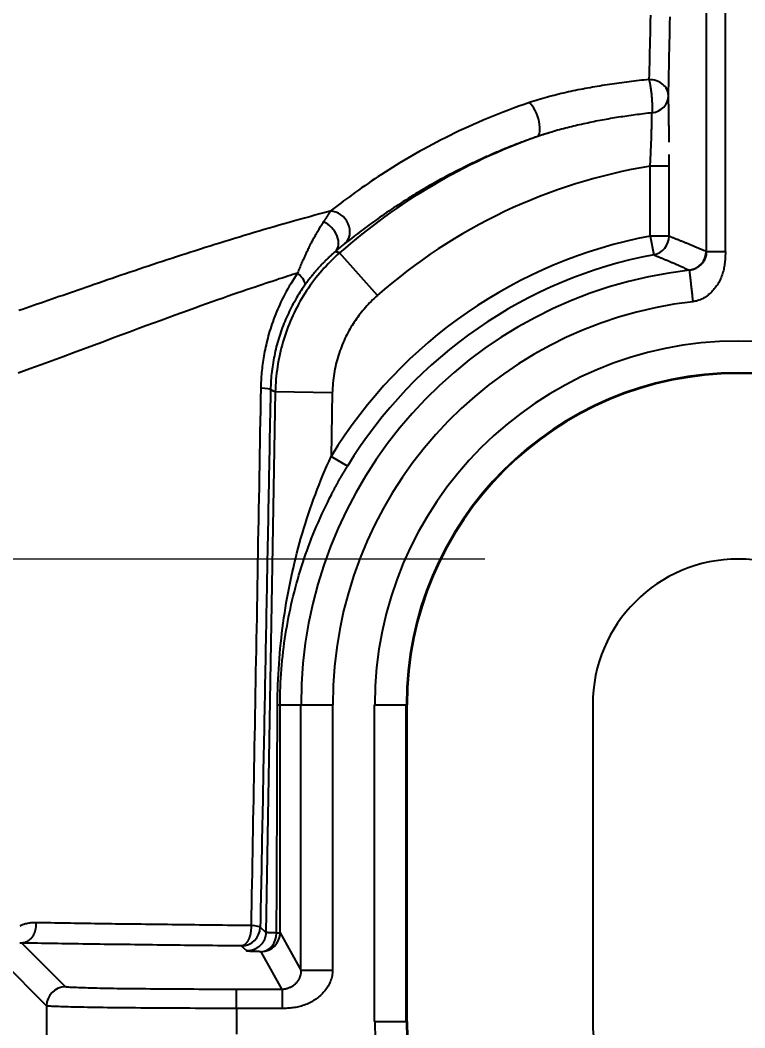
# Model space of a CAD drawing. Extents: x 0 to 395, y 0 to 289.
# Drawn here: x 103.33 to 114.77, y 222.07 to 237.98 of the extents above; entities that cross this region are included whole.
import ezdxf

# ---------------------------------------------------------------- set-up
doc = ezdxf.new("R2010")
doc.units = 0
doc.header["$LTSCALE"] = 10
doc.header["$MEASUREMENT"] = 0
doc.header["$PDMODE"] = 3
doc.header["$PDSIZE"] = -10
doc.layers.get('0').update_dxf_attribs({"linetype": 'CONTINUOUS'})
doc.layers.get('DEFPOINTS').update_dxf_attribs({"linetype": 'CONTINUOUS'})
doc.layers.add('1', color=7, linetype='CONTINUOUS')
doc.styles.add('Daelim Dimension', font='')
doc.styles.get('Daelim Dimension').set_extended_font_data('나눔고딕')
doc.dimstyles.new('DEFAULT', dxfattribs={"dimscale": 2, "dimtxt": 2, "dimasz": 2, "dimexe": 0, "dimexo": 2, "dimgap": 1, "dimtad": 1, "dimdec": 0, "dimzin": 9, "dimdsep": 46, "dimtxsty": 'Daelim Dimension', "dimcen": 0.5, "dimclrd": 5, "dimclre": 5, "dimclrt": 256, "dimadec": 1, "dimazin": 0, "dimtfac": 1, "dimtdec": 0, "dimtix": 1, "dimtmove": 0, "dimatfit": 3, "dimfxl": 1, "dimtolj": 1, "dimtzin": 1, "dimlwd": 9, "dimlwe": 9, "dimarcsym": 0})

# ---------------------------------------------------------------- blocks, each defined once
blk = doc.blocks.new('*D0')
at = {"color": 5, "linetype": 'ByBlock', "lineweight": 9, "ltscale": 0.5, "transparency": 16777216}
for p, q in [((112.37, 220.668), (112.37, 206.731)), ((116.97, 220.668), (116.97, 206.731)), ((108.37, 206.731), (104.37, 206.731)), ((112.37, 206.731), (116.97, 206.731)), ((120.97, 206.731), (152.671, 206.731))]:
    blk.add_line(p, q, dxfattribs=at)
at = {"color": 5, "ltscale": 0.5, "transparency": 16777216}
for points in [[(108.37, 207.398), (108.37, 206.064), (112.37, 206.731)], [(120.97, 207.398), (120.97, 206.064), (116.97, 206.731)]]:
    blk.add_solid(points, dxfattribs=at)
at = {"layer": 'DEFPOINTS', "color": 0, "ltscale": 0.5, "transparency": 16777216}
for p in [(112.37, 224.668), (116.97, 224.668), (116.97, 206.731)]:
    blk.add_point(p, dxfattribs=at)
at = {"color": 7, "ltscale": 0.5, "transparency": 16777216, "insert": (148.817, 211.963), "char_height": 6, "attachment_point": 5, "style": 'Daelim Dimension'}
blk.add_mtext('\\A1;5', dxfattribs=at)
blk = doc.blocks.new('*D1')
at = {"color": 5, "linetype": 'ByBlock', "lineweight": 9, "ltscale": 0.5, "transparency": 16777216}
for p, q in [((91.318, 233.468), (91.318, 237.468)), ((110.67, 229.468), (91.318, 229.468)), ((91.318, 229.468), (91.318, 219.868)), ((110.67, 219.868), (91.318, 219.868)), ((91.318, 215.868), (91.318, 211.868))]:
    blk.add_line(p, q, dxfattribs=at)
at = {"color": 5, "ltscale": 0.5, "transparency": 16777216}
for points in [[(90.651, 233.468), (91.985, 233.468), (91.318, 229.468)], [(90.651, 215.868), (91.985, 215.868), (91.318, 219.868)]]:
    blk.add_solid(points, dxfattribs=at)
at = {"layer": 'DEFPOINTS', "color": 0, "ltscale": 0.5, "transparency": 16777216}
for p in [(114.67, 229.468), (91.318, 219.868), (114.67, 219.868)]:
    blk.add_point(p, dxfattribs=at)
at = {"color": 7, "ltscale": 0.5, "transparency": 16777216, "insert": (85.897, 224.668), "char_height": 6, "attachment_point": 5, "rotation": 90, "style": 'Daelim Dimension'}
blk.add_mtext('\\A1;9.6', dxfattribs=at)
blk = doc.blocks.new('*D2')
at = {"color": 5, "linetype": 'ByBlock', "lineweight": 9, "ltscale": 0.5, "transparency": 16777216}
for p, q in [((118.67, 247.167), (149.411, 247.167)), ((149.411, 243.167), (149.411, 228.668)), ((120.97, 224.668), (149.411, 224.668))]:
    blk.add_line(p, q, dxfattribs=at)
at = {"color": 5, "ltscale": 0.5, "transparency": 16777216}
for points in [[(148.744, 243.167), (150.078, 243.167), (149.411, 247.167)], [(148.744, 228.668), (150.078, 228.668), (149.411, 224.668)]]:
    blk.add_solid(points, dxfattribs=at)
at = {"layer": 'DEFPOINTS', "color": 0, "ltscale": 0.5, "transparency": 16777216}
for p in [(114.67, 247.167), (116.97, 224.668), (149.411, 224.668)]:
    blk.add_point(p, dxfattribs=at)
at = {"color": 7, "ltscale": 0.5, "transparency": 16777216, "insert": (143.99, 235.917), "char_height": 6, "attachment_point": 5, "rotation": 90, "style": 'Daelim Dimension'}
blk.add_mtext('\\A1;22.5', dxfattribs=at)
blk = doc.blocks.new('*D7')
at = {"color": 5, "linetype": 'ByBlock', "lineweight": 9, "ltscale": 0.5, "transparency": 16777216}
for p, q in [((110.67, 270.43), (71.782, 270.43)), ((71.782, 266.43), (71.782, 213.906)), ((110.67, 209.906), (71.782, 209.906))]:
    blk.add_line(p, q, dxfattribs=at)
at = {"color": 5, "ltscale": 0.5, "transparency": 16777216}
for points in [[(71.116, 266.43), (72.449, 266.43), (71.782, 270.43)], [(71.116, 213.906), (72.449, 213.906), (71.782, 209.906)]]:
    blk.add_solid(points, dxfattribs=at)
at = {"layer": 'DEFPOINTS', "color": 0, "ltscale": 0.5, "transparency": 16777216}
for p in [(114.67, 270.43), (71.782, 209.906), (114.67, 209.906)]:
    blk.add_point(p, dxfattribs=at)
at = {"color": 7, "ltscale": 0.5, "transparency": 16777216, "insert": (66.516, 240.168), "char_height": 6, "attachment_point": 5, "rotation": 90, "style": 'Daelim Dimension'}
blk.add_mtext('\\A1;61', dxfattribs=at)

msp = doc.modelspace()

# ---------------------------------------------------------------- linework, layer by layer
at = {"layer": '1'}
for p, q in [((114.165, 234.325), (114.165, 242.861)), ((114.465, 234.325), (114.465, 242.797)), ((113.277, 234.567), (113.277, 235.67)), ((113.577, 235.67), (113.277, 235.67)), ((113.577, 234.567), (113.577, 235.67)), ((113.577, 234.567), (113.277, 234.567)), ((113.277, 234.567), (113.333, 234.272)), ((108.971, 233.629), (108.375, 234.304)), ((114.162, 234.327), (114.165, 234.325)), ((114.165, 234.325), (114.465, 234.325)), ((107.36, 232.107), (107.212, 223.573)), ((108.26, 232.091), (107.36, 232.107)), ((108.26, 232.091), (108.243, 231.089)), ((108.499, 230.933), (108.243, 231.089)), ((107.435, 227.168), (107.765, 227.168)), ((107.765, 222.975), (107.765, 227.168)), ((107.765, 227.168), (108.265, 227.168)), ((108.265, 227.168), (108.265, 222.975)), ((108.928, 227.168), (109.428, 227.168)), ((108.928, 222.168), (108.928, 227.168)), ((109.428, 227.168), (109.441, 227.168)), ((109.428, 222.168), (109.428, 227.168)), ((109.441, 222.168), (109.441, 227.168)), ((112.37, 227.168), (112.37, 222.168)), ((107.212, 223.573), (107.123, 223.654)), ((107.436, 223.568), (107.765, 222.975)), ((104.049, 222.714), (103.359, 223.404)), ((106.912, 223.279), (106.823, 223.359)), ((107.467, 222.672), (107.136, 223.268)), ((103.749, 222.414), (103.046, 223.117)), ((107.765, 222.975), (108.265, 222.975)), ((107.467, 222.672), (106.749, 222.672)), ((106.749, 222.372), (106.749, 222.672)), ((107.467, 222.672), (107.467, 222.372)), ((103.749, 222.414), (103.749, 221.921)), ((107.467, 222.372), (106.749, 222.372)), ((106.749, 222.372), (106.749, 221.963)), ((108.928, 222.168), (109.428, 222.168)), ((109.428, 222.168), (109.441, 222.168))]:
    msp.add_line(p, q, dxfattribs=at)
for points in [[(113.281, 238.056), (113.279, 237.957), (113.277, 237.86), (113.275, 237.763), (113.273, 237.668), (113.271, 237.574), (113.269, 237.482), (113.267, 237.39), (113.265, 237.3), (113.263, 237.212), (113.261, 237.125), (113.259, 237.039)], [(113.566, 236.787), (113.568, 236.875), (113.57, 236.964), (113.572, 237.054), (113.574, 237.146), (113.576, 237.239), (113.578, 237.334), (113.58, 237.429), (113.582, 237.526), (113.584, 237.625), (113.586, 237.724), (113.588, 237.825), (113.59, 237.927), (113.592, 238.031)], [(113.259, 237.039), (113.22, 237.035), (113.18, 237.031), (113.141, 237.027), (113.102, 237.022), (113.063, 237.018), (113.024, 237.013), (112.985, 237.009), (112.946, 237.004), (112.907, 236.999), (112.868, 236.994), (112.829, 236.989), (112.79, 236.984), (112.751, 236.979), (112.713, 236.973), (112.674, 236.967), (112.635, 236.962), (112.597, 236.956), (112.558, 236.95), (112.52, 236.944), (112.481, 236.937), (112.443, 236.931), (112.404, 236.924), (112.366, 236.918), (112.328, 236.911), (112.29, 236.904), (112.252, 236.897), (112.214, 236.89), (112.176, 236.882), (112.138, 236.875), (112.1, 236.867), (112.062, 236.859), (112.025, 236.851), (111.987, 236.843), (111.95, 236.834), (111.912, 236.826), (111.875, 236.817), (111.838, 236.808), (111.801, 236.799), (111.764, 236.79), (111.728, 236.781), (111.691, 236.771), (111.655, 236.761), (111.619, 236.751), (111.583, 236.741), (111.547, 236.73), (111.511, 236.72), (111.476, 236.709), (111.441, 236.698), (111.406, 236.687), (111.371, 236.675)], [(113.259, 237.039), (113.261, 237.031), (113.263, 237.024), (113.264, 237.016), (113.266, 237.007), (113.268, 236.998), (113.27, 236.989), (113.272, 236.979), (113.274, 236.969), (113.276, 236.959), (113.278, 236.948), (113.279, 236.937), (113.281, 236.926), (113.283, 236.914), (113.285, 236.902), (113.286, 236.89), (113.288, 236.878), (113.29, 236.866), (113.291, 236.853), (113.293, 236.841), (113.294, 236.828), (113.296, 236.815), (113.297, 236.802), (113.298, 236.789), (113.299, 236.776), (113.301, 236.764), (113.302, 236.751), (113.303, 236.738), (113.304, 236.725), (113.305, 236.713), (113.306, 236.7), (113.306, 236.688), (113.307, 236.676), (113.308, 236.664), (113.308, 236.653), (113.309, 236.641), (113.309, 236.63), (113.309, 236.619), (113.31, 236.609), (113.31, 236.599), (113.31, 236.589), (113.31, 236.579), (113.309, 236.57), (113.309, 236.562), (113.309, 236.553), (113.309, 236.546), (113.308, 236.538), (113.308, 236.532), (113.307, 236.525), (113.307, 236.519), (113.306, 236.514)], [(113.576, 236.052), (113.576, 236.072), (113.576, 236.092), (113.576, 236.112), (113.576, 236.132), (113.576, 236.151), (113.576, 236.171), (113.576, 236.19), (113.575, 236.209), (113.575, 236.228), (113.575, 236.247), (113.575, 236.266), (113.575, 236.284), (113.575, 236.303), (113.574, 236.321), (113.574, 236.339), (113.574, 236.357), (113.574, 236.375), (113.574, 236.392), (113.573, 236.409), (113.573, 236.426), (113.573, 236.443), (113.573, 236.46), (113.573, 236.476), (113.572, 236.492), (113.572, 236.508), (113.572, 236.523), (113.572, 236.538), (113.571, 236.553), (113.571, 236.567), (113.571, 236.581), (113.571, 236.595), (113.57, 236.609), (113.57, 236.622), (113.57, 236.634), (113.57, 236.647), (113.569, 236.658), (113.569, 236.67), (113.569, 236.681), (113.569, 236.692), (113.568, 236.702), (113.568, 236.712), (113.568, 236.722), (113.568, 236.731), (113.567, 236.74), (113.567, 236.749), (113.567, 236.757), (113.567, 236.765), (113.566, 236.773), (113.566, 236.78), (113.566, 236.787)], [(111.371, 236.675), (111.287, 236.646), (111.204, 236.617), (111.121, 236.587), (111.039, 236.556), (110.958, 236.525), (110.877, 236.493), (110.798, 236.461), (110.719, 236.429), (110.641, 236.396), (110.564, 236.363), (110.487, 236.329), (110.412, 236.295), (110.337, 236.261), (110.264, 236.227), (110.191, 236.192), (110.119, 236.157), (110.048, 236.121), (109.978, 236.086), (109.909, 236.05), (109.84, 236.014), (109.773, 235.978), (109.707, 235.942), (109.641, 235.906), (109.577, 235.869), (109.513, 235.833), (109.45, 235.796), (109.389, 235.76), (109.328, 235.723), (109.268, 235.687), (109.209, 235.65), (109.151, 235.614), (109.094, 235.578), (109.038, 235.542), (108.983, 235.506), (108.929, 235.47), (108.876, 235.434), (108.824, 235.399), (108.773, 235.363), (108.722, 235.328), (108.673, 235.293), (108.624, 235.259), (108.577, 235.224), (108.53, 235.19), (108.484, 235.156), (108.439, 235.123), (108.396, 235.09), (108.352, 235.057), (108.31, 235.025), (108.269, 234.992), (108.228, 234.961)], [(113.306, 236.514), (113.273, 236.51), (113.24, 236.506), (113.207, 236.502), (113.174, 236.498), (113.141, 236.494), (113.108, 236.49), (113.075, 236.486), (113.042, 236.482), (113.009, 236.477), (112.976, 236.473), (112.943, 236.468), (112.91, 236.463), (112.878, 236.458), (112.845, 236.453), (112.812, 236.448), (112.779, 236.443), (112.747, 236.438), (112.714, 236.433), (112.681, 236.427), (112.649, 236.422), (112.616, 236.416), (112.584, 236.41), (112.551, 236.404), (112.519, 236.398), (112.486, 236.392), (112.454, 236.386), (112.421, 236.38), (112.389, 236.373), (112.357, 236.367), (112.325, 236.36), (112.292, 236.353), (112.26, 236.347), (112.228, 236.34), (112.196, 236.332), (112.164, 236.325), (112.132, 236.318), (112.1, 236.31), (112.068, 236.303), (112.037, 236.295), (112.005, 236.287), (111.973, 236.279), (111.942, 236.271), (111.91, 236.263), (111.879, 236.255), (111.848, 236.246), (111.816, 236.238), (111.785, 236.229), (111.754, 236.22), (111.723, 236.211), (111.693, 236.202)], [(113.277, 235.67), (113.279, 235.691), (113.28, 235.713), (113.281, 235.734), (113.282, 235.755), (113.283, 235.776), (113.284, 235.798), (113.285, 235.819), (113.286, 235.84), (113.287, 235.861), (113.288, 235.882), (113.289, 235.902), (113.289, 235.923), (113.29, 235.943), (113.291, 235.964), (113.292, 235.984), (113.293, 236.004), (113.294, 236.024), (113.294, 236.043), (113.295, 236.063), (113.296, 236.082), (113.297, 236.101), (113.297, 236.12), (113.298, 236.138), (113.299, 236.157), (113.299, 236.175), (113.3, 236.193), (113.3, 236.21), (113.301, 236.227), (113.301, 236.244), (113.302, 236.261), (113.302, 236.277), (113.303, 236.293), (113.303, 236.309), (113.303, 236.324), (113.304, 236.339), (113.304, 236.353), (113.304, 236.367), (113.305, 236.381), (113.305, 236.395), (113.305, 236.408), (113.305, 236.42), (113.305, 236.432), (113.306, 236.444), (113.306, 236.455), (113.306, 236.466), (113.306, 236.477), (113.306, 236.487), (113.306, 236.496), (113.306, 236.505), (113.306, 236.514)], [(111.489, 236.136), (111.464, 236.127), (111.44, 236.119), (111.416, 236.11), (111.391, 236.101), (111.367, 236.093), (111.343, 236.084), (111.319, 236.075), (111.295, 236.066), (111.271, 236.058), (111.247, 236.049), (111.223, 236.04), (111.2, 236.031), (111.176, 236.022), (111.152, 236.012), (111.129, 236.003), (111.105, 235.994), (111.082, 235.985), (111.059, 235.976), (111.036, 235.966), (111.012, 235.957), (110.989, 235.948), (110.966, 235.938), (110.943, 235.929), (110.921, 235.919), (110.898, 235.91), (110.875, 235.9), (110.852, 235.891), (110.83, 235.881), (110.807, 235.871), (110.785, 235.861), (110.762, 235.852), (110.74, 235.842), (110.718, 235.832), (110.696, 235.822), (110.674, 235.812), (110.652, 235.803), (110.63, 235.793), (110.608, 235.783), (110.586, 235.773), (110.565, 235.763), (110.543, 235.753), (110.521, 235.742), (110.5, 235.732), (110.479, 235.722), (110.457, 235.712), (110.436, 235.702), (110.415, 235.692), (110.394, 235.681), (110.373, 235.671), (110.352, 235.661)], [(111.693, 236.202), (111.688, 236.2), (111.684, 236.199), (111.68, 236.198), (111.676, 236.197), (111.672, 236.195), (111.668, 236.194), (111.664, 236.193), (111.66, 236.192), (111.655, 236.19), (111.651, 236.189), (111.647, 236.188), (111.643, 236.186), (111.639, 236.185), (111.635, 236.184), (111.631, 236.183), (111.627, 236.181), (111.623, 236.18), (111.618, 236.179), (111.614, 236.177), (111.61, 236.176), (111.606, 236.175), (111.602, 236.174), (111.598, 236.172), (111.594, 236.171), (111.59, 236.17), (111.586, 236.168), (111.582, 236.167), (111.578, 236.166), (111.574, 236.164), (111.569, 236.163), (111.565, 236.162), (111.561, 236.16), (111.557, 236.159), (111.553, 236.158), (111.549, 236.156), (111.545, 236.155), (111.541, 236.154), (111.537, 236.152), (111.533, 236.151), (111.529, 236.149), (111.525, 236.148), (111.521, 236.147), (111.517, 236.145), (111.513, 236.144), (111.509, 236.143), (111.505, 236.141), (111.501, 236.14), (111.497, 236.138), (111.493, 236.137), (111.489, 236.136)], [(113.577, 235.67), (113.577, 235.674), (113.577, 235.678), (113.577, 235.681), (113.577, 235.685), (113.577, 235.689), (113.577, 235.693), (113.577, 235.697), (113.577, 235.7), (113.577, 235.704), (113.577, 235.708), (113.577, 235.712), (113.577, 235.716), (113.577, 235.719), (113.577, 235.723), (113.577, 235.727), (113.577, 235.731), (113.577, 235.734), (113.577, 235.738), (113.577, 235.742), (113.577, 235.746), (113.577, 235.749), (113.577, 235.753), (113.577, 235.757), (113.577, 235.761), (113.577, 235.764), (113.577, 235.768), (113.577, 235.772), (113.577, 235.775), (113.577, 235.779), (113.577, 235.783), (113.577, 235.787), (113.577, 235.79), (113.577, 235.794), (113.577, 235.798), (113.577, 235.801), (113.577, 235.805), (113.577, 235.809), (113.577, 235.812), (113.577, 235.816), (113.577, 235.82), (113.577, 235.824), (113.577, 235.827), (113.577, 235.831), (113.577, 235.835), (113.577, 235.838), (113.577, 235.842), (113.577, 235.846), (113.577, 235.849), (113.577, 235.853), (113.577, 235.857)], [(110.352, 235.661), (110.303, 235.637), (110.255, 235.612), (110.207, 235.588), (110.159, 235.563), (110.112, 235.538), (110.065, 235.514), (110.019, 235.489), (109.973, 235.464), (109.928, 235.439), (109.883, 235.414), (109.838, 235.389), (109.794, 235.364), (109.751, 235.338), (109.708, 235.313), (109.665, 235.288), (109.623, 235.263), (109.581, 235.238), (109.54, 235.213), (109.499, 235.187), (109.459, 235.162), (109.419, 235.137), (109.38, 235.112), (109.341, 235.087), (109.303, 235.062), (109.265, 235.037), (109.227, 235.012), (109.19, 234.987), (109.153, 234.963), (109.117, 234.938), (109.081, 234.914), (109.046, 234.889), (109.011, 234.865), (108.977, 234.841), (108.943, 234.816), (108.91, 234.792), (108.876, 234.768), (108.844, 234.745), (108.812, 234.721), (108.78, 234.698), (108.749, 234.674), (108.718, 234.651), (108.688, 234.628), (108.658, 234.605), (108.628, 234.582), (108.599, 234.56), (108.57, 234.537), (108.542, 234.515), (108.514, 234.493), (108.486, 234.471), (108.459, 234.449)], [(108.228, 234.961), (108.147, 234.939), (108.065, 234.918), (107.984, 234.896), (107.903, 234.874), (107.822, 234.852), (107.742, 234.829), (107.661, 234.807), (107.581, 234.784), (107.501, 234.762), (107.422, 234.739), (107.342, 234.716), (107.263, 234.693), (107.184, 234.67), (107.105, 234.647), (107.027, 234.623), (106.949, 234.6), (106.87, 234.576), (106.793, 234.553), (106.715, 234.529), (106.638, 234.505), (106.561, 234.482), (106.484, 234.458), (106.407, 234.434), (106.33, 234.41), (106.254, 234.386), (106.178, 234.362), (106.103, 234.337), (106.027, 234.313), (105.952, 234.289), (105.877, 234.265), (105.802, 234.24), (105.728, 234.216), (105.653, 234.192), (105.579, 234.167), (105.506, 234.143), (105.432, 234.118), (105.359, 234.094), (105.286, 234.069), (105.213, 234.045), (105.141, 234.021), (105.069, 233.996), (104.997, 233.972), (104.925, 233.948), (104.854, 233.923), (104.783, 233.899), (104.712, 233.875), (104.641, 233.85), (104.571, 233.826), (104.501, 233.802), (104.431, 233.778)], [(108.228, 234.961), (108.227, 234.958), (108.225, 234.956), (108.224, 234.953), (108.222, 234.95), (108.221, 234.948), (108.219, 234.945), (108.217, 234.942), (108.216, 234.939), (108.214, 234.936), (108.212, 234.934), (108.21, 234.931), (108.208, 234.928), (108.206, 234.925), (108.204, 234.922), (108.203, 234.918), (108.201, 234.915), (108.199, 234.912), (108.197, 234.909), (108.194, 234.906), (108.192, 234.902), (108.19, 234.899), (108.188, 234.896), (108.186, 234.892), (108.184, 234.889), (108.182, 234.886), (108.179, 234.882), (108.177, 234.879), (108.175, 234.875), (108.173, 234.872), (108.17, 234.868), (108.168, 234.864), (108.166, 234.861), (108.163, 234.857), (108.161, 234.853), (108.159, 234.85), (108.156, 234.846), (108.154, 234.842), (108.151, 234.838), (108.149, 234.835), (108.146, 234.831), (108.144, 234.827), (108.141, 234.823), (108.139, 234.819), (108.136, 234.815), (108.134, 234.811), (108.131, 234.807), (108.128, 234.803), (108.126, 234.799), (108.123, 234.795), (108.12, 234.791)], [(108.12, 234.791), (108.113, 234.779), (108.105, 234.767), (108.097, 234.755), (108.089, 234.742), (108.081, 234.729), (108.073, 234.717), (108.065, 234.704), (108.056, 234.69), (108.048, 234.677), (108.04, 234.663), (108.032, 234.649), (108.024, 234.635), (108.015, 234.621), (108.007, 234.607), (107.999, 234.593), (107.991, 234.578), (107.982, 234.563), (107.974, 234.548), (107.966, 234.533), (107.957, 234.517), (107.949, 234.502), (107.941, 234.486), (107.932, 234.47), (107.924, 234.454), (107.916, 234.438), (107.907, 234.422), (107.899, 234.405), (107.891, 234.389), (107.882, 234.372), (107.874, 234.355), (107.866, 234.338), (107.858, 234.321), (107.849, 234.303), (107.841, 234.285), (107.833, 234.268), (107.825, 234.25), (107.817, 234.232), (107.808, 234.213), (107.8, 234.195), (107.792, 234.176), (107.784, 234.158), (107.776, 234.139), (107.768, 234.12), (107.76, 234.101), (107.752, 234.081), (107.744, 234.062), (107.736, 234.042), (107.728, 234.023), (107.72, 234.003), (107.712, 233.983)], [(113.577, 234.567), (113.588, 234.563), (113.599, 234.559), (113.609, 234.555), (113.62, 234.551), (113.631, 234.547), (113.641, 234.543), (113.652, 234.538), (113.663, 234.534), (113.674, 234.53), (113.685, 234.526), (113.696, 234.521), (113.707, 234.517), (113.718, 234.513), (113.729, 234.509), (113.74, 234.504), (113.751, 234.5), (113.762, 234.495), (113.773, 234.491), (113.784, 234.486), (113.796, 234.482), (113.807, 234.477), (113.818, 234.473), (113.83, 234.468), (113.841, 234.463), (113.853, 234.459), (113.864, 234.454), (113.876, 234.449), (113.887, 234.444), (113.899, 234.44), (113.911, 234.435), (113.923, 234.43), (113.935, 234.425), (113.947, 234.42), (113.959, 234.415), (113.971, 234.41), (113.983, 234.404), (113.995, 234.399), (114.008, 234.394), (114.02, 234.389), (114.033, 234.383), (114.045, 234.378), (114.058, 234.372), (114.071, 234.367), (114.084, 234.361), (114.096, 234.356), (114.109, 234.35), (114.122, 234.344), (114.136, 234.338), (114.149, 234.332), (114.162, 234.327)], [(108.459, 234.449), (108.457, 234.447), (108.454, 234.445), (108.451, 234.443), (108.448, 234.44), (108.445, 234.438), (108.442, 234.435), (108.439, 234.433), (108.436, 234.431), (108.433, 234.428), (108.43, 234.426), (108.427, 234.423), (108.424, 234.421), (108.421, 234.418), (108.418, 234.416), (108.415, 234.413), (108.412, 234.411), (108.409, 234.408), (108.406, 234.406), (108.403, 234.403), (108.4, 234.401), (108.397, 234.398), (108.394, 234.396), (108.39, 234.393), (108.387, 234.39), (108.384, 234.388), (108.381, 234.385), (108.378, 234.383), (108.375, 234.38), (108.372, 234.377), (108.369, 234.375), (108.366, 234.372), (108.363, 234.37), (108.36, 234.367), (108.356, 234.364), (108.353, 234.362), (108.35, 234.359), (108.347, 234.357), (108.344, 234.354), (108.341, 234.351), (108.338, 234.349), (108.335, 234.346), (108.332, 234.344), (108.329, 234.341), (108.326, 234.338), (108.323, 234.336), (108.32, 234.333), (108.317, 234.331), (108.314, 234.328), (108.311, 234.326), (108.308, 234.323)], [(108.375, 234.304), (108.338, 234.271), (108.302, 234.237), (108.266, 234.202), (108.23, 234.167), (108.196, 234.132), (108.161, 234.095), (108.128, 234.059), (108.095, 234.021), (108.062, 233.983), (108.031, 233.945), (108, 233.906), (107.969, 233.866), (107.939, 233.826), (107.91, 233.786), (107.882, 233.745), (107.854, 233.704), (107.827, 233.662), (107.801, 233.62), (107.775, 233.577), (107.75, 233.534), (107.726, 233.49), (107.703, 233.446), (107.68, 233.402), (107.658, 233.357), (107.637, 233.312), (107.616, 233.267), (107.596, 233.221), (107.577, 233.175), (107.559, 233.129), (107.542, 233.082), (107.525, 233.035), (107.509, 232.988), (107.494, 232.94), (107.48, 232.893), (107.466, 232.845), (107.453, 232.796), (107.441, 232.748), (107.43, 232.7), (107.42, 232.651), (107.41, 232.602), (107.402, 232.553), (107.394, 232.504), (107.387, 232.454), (107.381, 232.405), (107.375, 232.355), (107.371, 232.306), (107.367, 232.256), (107.364, 232.206), (107.362, 232.157), (107.36, 232.107)], [(108.308, 234.323), (108.299, 234.315), (108.29, 234.308), (108.281, 234.3), (108.272, 234.292), (108.263, 234.284), (108.254, 234.275), (108.244, 234.267), (108.235, 234.258), (108.225, 234.25), (108.216, 234.241), (108.206, 234.232), (108.197, 234.223), (108.187, 234.214), (108.178, 234.204), (108.168, 234.195), (108.158, 234.185), (108.149, 234.176), (108.139, 234.166), (108.129, 234.156), (108.12, 234.147), (108.11, 234.137), (108.1, 234.127), (108.091, 234.117), (108.081, 234.107), (108.072, 234.097), (108.062, 234.086), (108.053, 234.076), (108.044, 234.066), (108.034, 234.055), (108.025, 234.045), (108.016, 234.034), (108.006, 234.023), (107.997, 234.013), (107.987, 234.002), (107.978, 233.99), (107.969, 233.979), (107.959, 233.968), (107.949, 233.956), (107.94, 233.944), (107.93, 233.932), (107.92, 233.919), (107.91, 233.906), (107.9, 233.893), (107.889, 233.88), (107.879, 233.866), (107.868, 233.852), (107.858, 233.837), (107.847, 233.822), (107.836, 233.807), (107.825, 233.792)], [(108.375, 234.304), (108.374, 234.304), (108.373, 234.305), (108.372, 234.305), (108.37, 234.305), (108.369, 234.306), (108.368, 234.306), (108.366, 234.306), (108.365, 234.307), (108.364, 234.307), (108.362, 234.308), (108.361, 234.308), (108.36, 234.308), (108.359, 234.309), (108.357, 234.309), (108.356, 234.309), (108.355, 234.31), (108.353, 234.31), (108.352, 234.311), (108.351, 234.311), (108.349, 234.311), (108.348, 234.312), (108.347, 234.312), (108.345, 234.312), (108.344, 234.313), (108.343, 234.313), (108.341, 234.314), (108.34, 234.314), (108.338, 234.314), (108.337, 234.315), (108.336, 234.315), (108.334, 234.315), (108.333, 234.316), (108.332, 234.316), (108.33, 234.317), (108.329, 234.317), (108.328, 234.317), (108.326, 234.318), (108.325, 234.318), (108.323, 234.319), (108.322, 234.319), (108.321, 234.319), (108.319, 234.32), (108.318, 234.32), (108.316, 234.321), (108.315, 234.321), (108.313, 234.321), (108.312, 234.322), (108.311, 234.322), (108.309, 234.323), (108.308, 234.323)], [(113.333, 234.272), (113.343, 234.268), (113.353, 234.264), (113.364, 234.26), (113.374, 234.256), (113.384, 234.252), (113.395, 234.247), (113.405, 234.243), (113.415, 234.239), (113.426, 234.235), (113.436, 234.23), (113.447, 234.226), (113.457, 234.222), (113.468, 234.217), (113.479, 234.213), (113.489, 234.208), (113.5, 234.204), (113.511, 234.199), (113.522, 234.195), (113.532, 234.19), (113.543, 234.186), (113.554, 234.181), (113.565, 234.176), (113.576, 234.172), (113.587, 234.167), (113.598, 234.162), (113.609, 234.157), (113.62, 234.153), (113.632, 234.148), (113.643, 234.143), (113.654, 234.138), (113.666, 234.133), (113.677, 234.128), (113.689, 234.123), (113.7, 234.118), (113.712, 234.112), (113.724, 234.107), (113.736, 234.102), (113.747, 234.097), (113.759, 234.091), (113.771, 234.086), (113.784, 234.08), (113.796, 234.075), (113.808, 234.069), (113.82, 234.063), (113.833, 234.058), (113.845, 234.052), (113.858, 234.046), (113.87, 234.04), (113.883, 234.034), (113.896, 234.029)], [(114.165, 234.325), (114.165, 234.315), (114.164, 234.305), (114.164, 234.295), (114.162, 234.286), (114.161, 234.276), (114.159, 234.266), (114.157, 234.257), (114.155, 234.247), (114.152, 234.238), (114.149, 234.229), (114.145, 234.22), (114.142, 234.21), (114.138, 234.201), (114.133, 234.192), (114.129, 234.184), (114.124, 234.175), (114.119, 234.166), (114.113, 234.158), (114.107, 234.15), (114.102, 234.143), (114.096, 234.135), (114.09, 234.128), (114.083, 234.122), (114.077, 234.115), (114.071, 234.109), (114.064, 234.103), (114.058, 234.098), (114.052, 234.093), (114.045, 234.088), (114.039, 234.083), (114.032, 234.078), (114.025, 234.074), (114.019, 234.07), (114.012, 234.066), (114.005, 234.062), (113.998, 234.059), (113.991, 234.055), (113.984, 234.052), (113.977, 234.049), (113.97, 234.047), (113.963, 234.044), (113.956, 234.041), (113.948, 234.039), (113.941, 234.037), (113.934, 234.035), (113.926, 234.033), (113.918, 234.032), (113.911, 234.031), (113.903, 234.029), (113.896, 234.029)], [(114.465, 234.325), (114.465, 234.302), (114.465, 234.281), (114.464, 234.26), (114.464, 234.241), (114.463, 234.222), (114.462, 234.205), (114.46, 234.185), (114.458, 234.164), (114.456, 234.143), (114.453, 234.123), (114.45, 234.103), (114.447, 234.083), (114.443, 234.062), (114.438, 234.04), (114.433, 234.018), (114.427, 233.997), (114.42, 233.976), (114.413, 233.955), (114.406, 233.934), (114.398, 233.914), (114.389, 233.894), (114.38, 233.875), (114.37, 233.855), (114.36, 233.836), (114.349, 233.818), (114.338, 233.8), (114.327, 233.782), (114.315, 233.765), (114.303, 233.749), (114.29, 233.733), (114.277, 233.717), (114.264, 233.702), (114.25, 233.688), (114.236, 233.674), (114.221, 233.661), (114.206, 233.648), (114.191, 233.635), (114.175, 233.622), (114.157, 233.61), (114.139, 233.598), (114.121, 233.588), (114.103, 233.578), (114.084, 233.569), (114.066, 233.561), (114.047, 233.554), (114.028, 233.548), (114.009, 233.542), (113.99, 233.538), (113.971, 233.534), (113.952, 233.532)], [(107.712, 233.983), (107.675, 233.971), (107.637, 233.959), (107.597, 233.946), (107.556, 233.933), (107.514, 233.919), (107.469, 233.905), (107.423, 233.89), (107.375, 233.874), (107.325, 233.858), (107.272, 233.84), (107.218, 233.822), (107.161, 233.803), (107.101, 233.783), (107.04, 233.763), (106.975, 233.741), (106.908, 233.718), (106.839, 233.694), (106.767, 233.67), (106.692, 233.644), (106.615, 233.617), (106.535, 233.589), (106.452, 233.56), (106.366, 233.529), (106.276, 233.498), (106.184, 233.465), (106.088, 233.43), (105.989, 233.395), (105.887, 233.358), (105.78, 233.319), (105.67, 233.279), (105.556, 233.237), (105.438, 233.193), (105.316, 233.148), (105.189, 233.101), (105.058, 233.052), (104.923, 233.002), (104.782, 232.949), (104.637, 232.895), (104.488, 232.839), (104.333, 232.781), (104.174, 232.722), (104.009, 232.661), (103.84, 232.598), (103.665, 232.534), (103.485, 232.469), (103.299, 232.403)], [(107.712, 233.983), (107.683, 233.941), (107.656, 233.899), (107.63, 233.858), (107.604, 233.816), (107.58, 233.775), (107.556, 233.733), (107.533, 233.692), (107.511, 233.651), (107.49, 233.61), (107.47, 233.57), (107.45, 233.529), (107.432, 233.489), (107.414, 233.449), (107.396, 233.41), (107.38, 233.37), (107.364, 233.331), (107.349, 233.292), (107.334, 233.253), (107.32, 233.215), (107.307, 233.177), (107.295, 233.139), (107.283, 233.102), (107.271, 233.064), (107.26, 233.028), (107.25, 232.991), (107.24, 232.955), (107.231, 232.919), (107.222, 232.883), (107.214, 232.847), (107.206, 232.812), (107.199, 232.777), (107.192, 232.743), (107.185, 232.709), (107.179, 232.675), (107.173, 232.641), (107.168, 232.608), (107.163, 232.575), (107.159, 232.542), (107.155, 232.509), (107.151, 232.477), (107.148, 232.445), (107.144, 232.413), (107.142, 232.382), (107.139, 232.35), (107.137, 232.319), (107.135, 232.288), (107.134, 232.258), (107.133, 232.228), (107.132, 232.197), (107.131, 232.168)], [(113.896, 234.029), (113.896, 234.028), (113.896, 234.027), (113.896, 234.026), (113.896, 234.025), (113.896, 234.023), (113.896, 234.02), (113.897, 234.018), (113.897, 234.014), (113.898, 234.01), (113.898, 234.006), (113.899, 234.001), (113.899, 233.996), (113.9, 233.99), (113.901, 233.984), (113.901, 233.977), (113.902, 233.97), (113.903, 233.962), (113.904, 233.954), (113.905, 233.945), (113.906, 233.936), (113.907, 233.926), (113.908, 233.916), (113.909, 233.906), (113.911, 233.895), (113.912, 233.883), (113.913, 233.872), (113.915, 233.86), (113.916, 233.847), (113.917, 233.834), (113.919, 233.821), (113.92, 233.808), (113.922, 233.794), (113.924, 233.78), (113.925, 233.766), (113.927, 233.752), (113.928, 233.737), (113.93, 233.723), (113.932, 233.708), (113.933, 233.693), (113.935, 233.679), (113.937, 233.664), (113.938, 233.649), (113.94, 233.634), (113.942, 233.619), (113.943, 233.604), (113.945, 233.59), (113.947, 233.575), (113.948, 233.56), (113.95, 233.546), (113.952, 233.532)], [(104.431, 233.778), (104.37, 233.757), (104.31, 233.736), (104.249, 233.715), (104.189, 233.694), (104.129, 233.674), (104.069, 233.653), (104.01, 233.632), (103.95, 233.612), (103.891, 233.591), (103.832, 233.571), (103.774, 233.55), (103.715, 233.53), (103.657, 233.51), (103.599, 233.49), (103.541, 233.47), (103.484, 233.45), (103.426, 233.43), (103.369, 233.41), (103.312, 233.39)], [(107.825, 233.792), (107.805, 233.763), (107.786, 233.735), (107.767, 233.707), (107.749, 233.678), (107.731, 233.649), (107.713, 233.62), (107.695, 233.59), (107.678, 233.561), (107.661, 233.531), (107.644, 233.5), (107.628, 233.47), (107.612, 233.439), (107.596, 233.408), (107.581, 233.377), (107.566, 233.346), (107.552, 233.314), (107.537, 233.283), (107.523, 233.251), (107.51, 233.219), (107.497, 233.186), (107.484, 233.154), (107.471, 233.121), (107.459, 233.088), (107.448, 233.055), (107.436, 233.021), (107.425, 232.988), (107.415, 232.954), (107.405, 232.92), (107.395, 232.886), (107.385, 232.852), (107.376, 232.818), (107.368, 232.783), (107.36, 232.748), (107.352, 232.713), (107.345, 232.679), (107.338, 232.643), (107.331, 232.608), (107.325, 232.573), (107.319, 232.537), (107.314, 232.502), (107.309, 232.466), (107.305, 232.43), (107.301, 232.394), (107.297, 232.359), (107.294, 232.323), (107.291, 232.286), (107.289, 232.25), (107.287, 232.214), (107.286, 232.178), (107.285, 232.141)], [(108.971, 233.629), (108.945, 233.606), (108.921, 233.584), (108.896, 233.56), (108.873, 233.537), (108.849, 233.513), (108.827, 233.489), (108.804, 233.465), (108.782, 233.44), (108.761, 233.416), (108.74, 233.391), (108.72, 233.366), (108.7, 233.34), (108.68, 233.315), (108.661, 233.289), (108.643, 233.263), (108.624, 233.237), (108.606, 233.21), (108.589, 233.183), (108.572, 233.155), (108.555, 233.127), (108.538, 233.099), (108.522, 233.07), (108.506, 233.04), (108.49, 233.01), (108.475, 232.98), (108.46, 232.949), (108.445, 232.917), (108.431, 232.886), (108.418, 232.853), (108.405, 232.821), (108.392, 232.787), (108.38, 232.754), (108.368, 232.72), (108.357, 232.685), (108.346, 232.651), (108.336, 232.616), (108.327, 232.58), (108.318, 232.544), (108.31, 232.508), (108.302, 232.472), (108.295, 232.435), (108.288, 232.398), (108.282, 232.361), (108.277, 232.323), (108.273, 232.285), (108.269, 232.247), (108.266, 232.209), (108.263, 232.17), (108.261, 232.131), (108.26, 232.091)], [(107.131, 232.168), (107.128, 231.993), (107.125, 231.818), (107.122, 231.644), (107.118, 231.47), (107.115, 231.296), (107.112, 231.123), (107.109, 230.949), (107.106, 230.776), (107.103, 230.603), (107.1, 230.43), (107.097, 230.257), (107.093, 230.085), (107.09, 229.913), (107.087, 229.74), (107.084, 229.569), (107.081, 229.397), (107.078, 229.226), (107.075, 229.054), (107.072, 228.883), (107.069, 228.712), (107.066, 228.542), (107.063, 228.371), (107.059, 228.201), (107.056, 228.031), (107.053, 227.861), (107.05, 227.691), (107.047, 227.522), (107.044, 227.353), (107.041, 227.184), (107.038, 227.015), (107.035, 226.846), (107.032, 226.678), (107.029, 226.51), (107.026, 226.341), (107.023, 226.174), (107.02, 226.006), (107.017, 225.839), (107.014, 225.671), (107.011, 225.504), (107.008, 225.337), (107.005, 225.171), (107.002, 225.004), (106.999, 224.838), (106.996, 224.672), (106.993, 224.506), (106.99, 224.341), (106.987, 224.175), (106.984, 224.01), (106.981, 223.845), (106.978, 223.68)], [(107.285, 232.141), (107.284, 232.082), (107.283, 232.023), (107.282, 231.963), (107.28, 231.904), (107.279, 231.845), (107.278, 231.785), (107.277, 231.726), (107.276, 231.667), (107.275, 231.608), (107.274, 231.549), (107.273, 231.489), (107.271, 231.43), (107.27, 231.371), (107.269, 231.312), (107.268, 231.253), (107.267, 231.194), (107.266, 231.135), (107.265, 231.076), (107.264, 231.017), (107.262, 230.958), (107.261, 230.899), (107.26, 230.84), (107.259, 230.781), (107.258, 230.723), (107.257, 230.664), (107.256, 230.605), (107.255, 230.546), (107.253, 230.487), (107.252, 230.429), (107.251, 230.37), (107.25, 230.311), (107.249, 230.253), (107.248, 230.194), (107.247, 230.135), (107.246, 230.077), (107.245, 230.018), (107.243, 229.96), (107.242, 229.901), (107.241, 229.843), (107.24, 229.784), (107.239, 229.726), (107.238, 229.667), (107.237, 229.609), (107.236, 229.55), (107.234, 229.492), (107.233, 229.434), (107.232, 229.375), (107.231, 229.317), (107.23, 229.259), (107.229, 229.201)], [(107.36, 232.107), (107.359, 232.107), (107.358, 232.108), (107.356, 232.109), (107.355, 232.109), (107.353, 232.11), (107.352, 232.111), (107.351, 232.111), (107.349, 232.112), (107.348, 232.113), (107.346, 232.113), (107.345, 232.114), (107.343, 232.115), (107.342, 232.115), (107.34, 232.116), (107.339, 232.117), (107.337, 232.117), (107.336, 232.118), (107.335, 232.119), (107.333, 232.119), (107.332, 232.12), (107.33, 232.121), (107.329, 232.121), (107.327, 232.122), (107.326, 232.123), (107.324, 232.123), (107.323, 232.124), (107.321, 232.125), (107.32, 232.126), (107.318, 232.126), (107.317, 232.127), (107.315, 232.128), (107.313, 232.128), (107.312, 232.129), (107.31, 232.13), (107.309, 232.13), (107.307, 232.131), (107.306, 232.132), (107.304, 232.133), (107.303, 232.133), (107.301, 232.134), (107.299, 232.135), (107.298, 232.136), (107.296, 232.136), (107.295, 232.137), (107.293, 232.138), (107.291, 232.138), (107.29, 232.139), (107.288, 232.14), (107.287, 232.141), (107.285, 232.141)], [(107.395, 227.163), (107.396, 227.245), (107.397, 227.326), (107.399, 227.408), (107.402, 227.489), (107.405, 227.571), (107.409, 227.652), (107.414, 227.733), (107.419, 227.814), (107.425, 227.895), (107.432, 227.976), (107.439, 228.057), (107.447, 228.138), (107.456, 228.218), (107.465, 228.298), (107.475, 228.378), (107.486, 228.458), (107.497, 228.538), (107.509, 228.618), (107.521, 228.697), (107.534, 228.777), (107.548, 228.856), (107.563, 228.935), (107.578, 229.014), (107.594, 229.093), (107.61, 229.172), (107.627, 229.25), (107.645, 229.329), (107.663, 229.407), (107.682, 229.485), (107.702, 229.563), (107.723, 229.641), (107.744, 229.719), (107.765, 229.796), (107.788, 229.874), (107.811, 229.951), (107.835, 230.028), (107.859, 230.105), (107.885, 230.182), (107.911, 230.259), (107.937, 230.336), (107.964, 230.412), (107.993, 230.488), (108.021, 230.564), (108.051, 230.64), (108.081, 230.715), (108.112, 230.791), (108.143, 230.866), (108.176, 230.941), (108.209, 231.015), (108.243, 231.089)], [(108.25, 230.491), (108.254, 230.5), (108.259, 230.509), (108.264, 230.518), (108.268, 230.527), (108.273, 230.536), (108.278, 230.545), (108.283, 230.554), (108.287, 230.563), (108.292, 230.572), (108.297, 230.581), (108.302, 230.59), (108.307, 230.599), (108.311, 230.608), (108.316, 230.616), (108.321, 230.625), (108.326, 230.634), (108.331, 230.643), (108.336, 230.652), (108.341, 230.661), (108.346, 230.67), (108.35, 230.679), (108.355, 230.688), (108.36, 230.696), (108.365, 230.705), (108.37, 230.714), (108.375, 230.723), (108.38, 230.732), (108.385, 230.741), (108.39, 230.749), (108.395, 230.758), (108.4, 230.767), (108.405, 230.776), (108.411, 230.785), (108.416, 230.793), (108.421, 230.802), (108.426, 230.811), (108.431, 230.82), (108.436, 230.828), (108.441, 230.837), (108.446, 230.846), (108.452, 230.855), (108.457, 230.863), (108.462, 230.872), (108.467, 230.881), (108.472, 230.89), (108.478, 230.898), (108.483, 230.907), (108.488, 230.916), (108.494, 230.924), (108.499, 230.933)], [(107.435, 227.168), (107.436, 227.238), (107.437, 227.308), (107.439, 227.378), (107.441, 227.448), (107.444, 227.518), (107.448, 227.588), (107.452, 227.658), (107.457, 227.728), (107.463, 227.797), (107.47, 227.867), (107.477, 227.936), (107.485, 228.005), (107.493, 228.074), (107.502, 228.142), (107.512, 228.21), (107.522, 228.279), (107.533, 228.347), (107.545, 228.414), (107.557, 228.482), (107.57, 228.549), (107.584, 228.616), (107.598, 228.683), (107.613, 228.75), (107.628, 228.817), (107.644, 228.883), (107.661, 228.95), (107.678, 229.016), (107.696, 229.082), (107.714, 229.147), (107.734, 229.213), (107.753, 229.279), (107.774, 229.344), (107.795, 229.409), (107.816, 229.474), (107.839, 229.539), (107.862, 229.604), (107.885, 229.668), (107.91, 229.733), (107.934, 229.797), (107.96, 229.861), (107.986, 229.925), (108.013, 229.988), (108.04, 230.052), (108.068, 230.115), (108.097, 230.178), (108.126, 230.241), (108.156, 230.304), (108.187, 230.367), (108.218, 230.429), (108.25, 230.491)], [(107.229, 229.201), (107.227, 229.087), (107.225, 228.974), (107.222, 228.862), (107.22, 228.749), (107.218, 228.636), (107.216, 228.523), (107.214, 228.411), (107.212, 228.298), (107.21, 228.186), (107.207, 228.074), (107.205, 227.962), (107.203, 227.849), (107.201, 227.737), (107.199, 227.625), (107.197, 227.514), (107.195, 227.402), (107.193, 227.29), (107.19, 227.179), (107.188, 227.067), (107.186, 226.956), (107.184, 226.844), (107.182, 226.733), (107.18, 226.622), (107.178, 226.511), (107.176, 226.4), (107.173, 226.289), (107.171, 226.178), (107.169, 226.068), (107.167, 225.957), (107.165, 225.846), (107.163, 225.736), (107.161, 225.626), (107.159, 225.515), (107.157, 225.405), (107.154, 225.295), (107.152, 225.185), (107.15, 225.075), (107.148, 224.965), (107.146, 224.855), (107.144, 224.746), (107.142, 224.636), (107.14, 224.527), (107.138, 224.417), (107.136, 224.308), (107.134, 224.199), (107.131, 224.09), (107.129, 223.981), (107.127, 223.872), (107.125, 223.763), (107.123, 223.654)], [(107.38, 223.564), (107.38, 223.629), (107.381, 223.695), (107.381, 223.761), (107.381, 223.827), (107.381, 223.893), (107.382, 223.96), (107.382, 224.027), (107.382, 224.094), (107.383, 224.162), (107.383, 224.23), (107.383, 224.298), (107.383, 224.366), (107.384, 224.435), (107.384, 224.503), (107.384, 224.572), (107.385, 224.642), (107.385, 224.711), (107.385, 224.781), (107.385, 224.851), (107.386, 224.921), (107.386, 224.992), (107.386, 225.062), (107.387, 225.133), (107.387, 225.205), (107.387, 225.276), (107.388, 225.348), (107.388, 225.42), (107.388, 225.493), (107.388, 225.565), (107.389, 225.639), (107.389, 225.712), (107.389, 225.785), (107.39, 225.859), (107.39, 225.934), (107.39, 226.008), (107.391, 226.083), (107.391, 226.158), (107.391, 226.234), (107.392, 226.309), (107.392, 226.386), (107.392, 226.462), (107.392, 226.539), (107.393, 226.616), (107.393, 226.693), (107.393, 226.771), (107.394, 226.849), (107.394, 226.927), (107.394, 227.005), (107.395, 227.084), (107.395, 227.163)], [(107.436, 223.568), (107.436, 223.633), (107.436, 223.699), (107.436, 223.765), (107.436, 223.831), (107.436, 223.898), (107.436, 223.965), (107.436, 224.032), (107.436, 224.099), (107.436, 224.166), (107.436, 224.234), (107.436, 224.302), (107.436, 224.37), (107.436, 224.439), (107.436, 224.508), (107.436, 224.577), (107.436, 224.646), (107.436, 224.716), (107.436, 224.785), (107.436, 224.855), (107.436, 224.926), (107.436, 224.996), (107.436, 225.067), (107.436, 225.138), (107.436, 225.209), (107.436, 225.281), (107.436, 225.353), (107.436, 225.425), (107.436, 225.497), (107.436, 225.57), (107.436, 225.643), (107.436, 225.716), (107.436, 225.79), (107.436, 225.864), (107.436, 225.938), (107.436, 226.013), (107.436, 226.087), (107.436, 226.163), (107.436, 226.238), (107.436, 226.314), (107.436, 226.39), (107.436, 226.466), (107.436, 226.543), (107.436, 226.62), (107.436, 226.698), (107.436, 226.775), (107.436, 226.853), (107.436, 226.931), (107.436, 227.01), (107.435, 227.089), (107.435, 227.168)], [(103.582, 223.725), (103.565, 223.725), (103.549, 223.725), (103.532, 223.724), (103.516, 223.723), (103.5, 223.721), (103.483, 223.719), (103.467, 223.717), (103.451, 223.714), (103.435, 223.71), (103.419, 223.706), (103.403, 223.702), (103.388, 223.697), (103.372, 223.692), (103.357, 223.686), (103.342, 223.68), (103.326, 223.673)], [(103.582, 223.725), (103.582, 223.717), (103.582, 223.708), (103.582, 223.699), (103.582, 223.69), (103.581, 223.68), (103.58, 223.671), (103.58, 223.662), (103.578, 223.652), (103.577, 223.643), (103.575, 223.634), (103.573, 223.624), (103.571, 223.615), (103.569, 223.605), (103.566, 223.596), (103.563, 223.587), (103.56, 223.577), (103.557, 223.568), (103.553, 223.559), (103.549, 223.55), (103.545, 223.542), (103.541, 223.533), (103.536, 223.525), (103.531, 223.517), (103.526, 223.509), (103.521, 223.501), (103.516, 223.493), (103.51, 223.486), (103.505, 223.479), (103.499, 223.473), (103.493, 223.466), (103.486, 223.46), (103.48, 223.454), (103.474, 223.449), (103.467, 223.444), (103.46, 223.439), (103.454, 223.434), (103.447, 223.43), (103.44, 223.426), (103.433, 223.423), (103.426, 223.419), (103.419, 223.417), (103.413, 223.414), (103.406, 223.412), (103.399, 223.41), (103.392, 223.408), (103.385, 223.407), (103.378, 223.406), (103.372, 223.405), (103.365, 223.405), (103.359, 223.404)], [(106.978, 223.68), (106.902, 223.681), (106.827, 223.682), (106.752, 223.682), (106.677, 223.683), (106.603, 223.684), (106.528, 223.685), (106.454, 223.686), (106.381, 223.686), (106.307, 223.687), (106.234, 223.688), (106.162, 223.689), (106.089, 223.69), (106.017, 223.69), (105.945, 223.691), (105.873, 223.692), (105.802, 223.693), (105.731, 223.694), (105.661, 223.695), (105.59, 223.695), (105.52, 223.696), (105.451, 223.697), (105.381, 223.698), (105.312, 223.699), (105.244, 223.7), (105.175, 223.701), (105.107, 223.702), (105.04, 223.703), (104.972, 223.703), (104.905, 223.704), (104.839, 223.705), (104.772, 223.706), (104.706, 223.707), (104.641, 223.708), (104.576, 223.709), (104.511, 223.71), (104.446, 223.711), (104.382, 223.712), (104.318, 223.713), (104.255, 223.714), (104.192, 223.715), (104.129, 223.716), (104.067, 223.717), (104.005, 223.718), (103.943, 223.719), (103.882, 223.72), (103.821, 223.721), (103.761, 223.722), (103.701, 223.723), (103.641, 223.724), (103.582, 223.725)], [(106.978, 223.68), (106.978, 223.67), (106.978, 223.661), (106.977, 223.651), (106.977, 223.641), (106.977, 223.631), (106.976, 223.622), (106.975, 223.612), (106.974, 223.603), (106.973, 223.593), (106.972, 223.583), (106.971, 223.574), (106.97, 223.565), (106.968, 223.556), (106.966, 223.546), (106.964, 223.537), (106.962, 223.529), (106.96, 223.52), (106.957, 223.511), (106.955, 223.503), (106.952, 223.495), (106.949, 223.487), (106.946, 223.479), (106.943, 223.471), (106.939, 223.463), (106.936, 223.456), (106.932, 223.449), (106.929, 223.442), (106.925, 223.436), (106.921, 223.429), (106.917, 223.423), (106.913, 223.417), (106.909, 223.412), (106.904, 223.406), (106.9, 223.401), (106.896, 223.396), (106.891, 223.392), (106.887, 223.387), (106.882, 223.383), (106.878, 223.38), (106.873, 223.376), (106.869, 223.373), (106.864, 223.37), (106.859, 223.368), (106.855, 223.366), (106.85, 223.364), (106.845, 223.362), (106.839, 223.361), (106.834, 223.36), (106.829, 223.36), (106.823, 223.359)], [(107.212, 223.573), (107.211, 223.565), (107.211, 223.556), (107.21, 223.548), (107.209, 223.539), (107.208, 223.53), (107.206, 223.522), (107.204, 223.513), (107.202, 223.504), (107.2, 223.495), (107.197, 223.486), (107.194, 223.477), (107.191, 223.469), (107.187, 223.46), (107.183, 223.451), (107.179, 223.443), (107.175, 223.434), (107.17, 223.426), (107.165, 223.418), (107.159, 223.41), (107.154, 223.402), (107.148, 223.394), (107.142, 223.386), (107.135, 223.379), (107.129, 223.372), (107.122, 223.365), (107.115, 223.358), (107.107, 223.351), (107.1, 223.345), (107.092, 223.339), (107.084, 223.333), (107.076, 223.328), (107.068, 223.323), (107.06, 223.318), (107.051, 223.313), (107.043, 223.309), (107.034, 223.305), (107.025, 223.301), (107.017, 223.298), (107.008, 223.294), (106.999, 223.292), (106.99, 223.289), (106.981, 223.287), (106.972, 223.285), (106.963, 223.283), (106.955, 223.282), (106.946, 223.281), (106.937, 223.28), (106.929, 223.279), (106.92, 223.279), (106.912, 223.279)], [(107.38, 223.564), (107.374, 223.564), (107.368, 223.564), (107.361, 223.564), (107.356, 223.564), (107.35, 223.564), (107.344, 223.565), (107.338, 223.565), (107.333, 223.565), (107.327, 223.565), (107.322, 223.565), (107.317, 223.565), (107.312, 223.566), (107.307, 223.566), (107.302, 223.566), (107.297, 223.566), (107.293, 223.566), (107.288, 223.566), (107.284, 223.567), (107.28, 223.567), (107.276, 223.567), (107.272, 223.567), (107.268, 223.567), (107.264, 223.568), (107.26, 223.568), (107.257, 223.568), (107.254, 223.568), (107.25, 223.568), (107.247, 223.569), (107.244, 223.569), (107.241, 223.569), (107.239, 223.569), (107.236, 223.569), (107.234, 223.57), (107.231, 223.57), (107.229, 223.57), (107.227, 223.57), (107.225, 223.57), (107.223, 223.571), (107.222, 223.571), (107.22, 223.571), (107.219, 223.571), (107.217, 223.571), (107.216, 223.572), (107.215, 223.572), (107.214, 223.572), (107.213, 223.572), (107.213, 223.573), (107.212, 223.573), (107.212, 223.573), (107.212, 223.573)], [(103.359, 223.404), (103.351, 223.405), (103.343, 223.405), (103.335, 223.404), (103.328, 223.404)], [(106.823, 223.359), (106.747, 223.36), (106.672, 223.361), (106.596, 223.362), (106.521, 223.362), (106.446, 223.363), (106.371, 223.364), (106.297, 223.365), (106.223, 223.365), (106.149, 223.366), (106.075, 223.367), (106.002, 223.368), (105.929, 223.368), (105.856, 223.369), (105.783, 223.37), (105.711, 223.371), (105.639, 223.372), (105.567, 223.373), (105.495, 223.373), (105.424, 223.374), (105.353, 223.375), (105.282, 223.376), (105.211, 223.377), (105.141, 223.378), (105.071, 223.379), (105.001, 223.38), (104.932, 223.381), (104.863, 223.381), (104.794, 223.382), (104.725, 223.383), (104.657, 223.384), (104.589, 223.385), (104.521, 223.386), (104.454, 223.387), (104.387, 223.388), (104.32, 223.389), (104.254, 223.39), (104.188, 223.391), (104.122, 223.392), (104.057, 223.393), (103.992, 223.394), (103.927, 223.395), (103.863, 223.396), (103.798, 223.397), (103.735, 223.398), (103.671, 223.399), (103.608, 223.4), (103.545, 223.401), (103.483, 223.402), (103.42, 223.403), (103.359, 223.404)], [(107.136, 223.268), (107.128, 223.268), (107.12, 223.268), (107.112, 223.268), (107.104, 223.269), (107.097, 223.269), (107.089, 223.269), (107.082, 223.269), (107.074, 223.269), (107.067, 223.27), (107.06, 223.27), (107.054, 223.27), (107.047, 223.27), (107.041, 223.27), (107.034, 223.271), (107.028, 223.271), (107.022, 223.271), (107.016, 223.271), (107.01, 223.271), (107.005, 223.272), (106.999, 223.272), (106.994, 223.272), (106.989, 223.272), (106.984, 223.272), (106.979, 223.273), (106.974, 223.273), (106.97, 223.273), (106.965, 223.273), (106.961, 223.274), (106.957, 223.274), (106.953, 223.274), (106.949, 223.274), (106.945, 223.274), (106.942, 223.275), (106.939, 223.275), (106.936, 223.275), (106.933, 223.275), (106.93, 223.276), (106.928, 223.276), (106.925, 223.276), (106.923, 223.276), (106.921, 223.276), (106.919, 223.277), (106.918, 223.277), (106.916, 223.277), (106.915, 223.277), (106.914, 223.278), (106.913, 223.278), (106.912, 223.278), (106.912, 223.278), (106.912, 223.279)], [(107.765, 222.975), (107.765, 222.967), (107.765, 222.959), (107.764, 222.951), (107.764, 222.942), (107.763, 222.934), (107.761, 222.926), (107.76, 222.918), (107.758, 222.91), (107.756, 222.902), (107.754, 222.894), (107.752, 222.886), (107.75, 222.878), (107.747, 222.87), (107.744, 222.862), (107.741, 222.855), (107.737, 222.847), (107.734, 222.839), (107.73, 222.832), (107.726, 222.824), (107.721, 222.817), (107.717, 222.809), (107.712, 222.802), (107.707, 222.795), (107.701, 222.787), (107.695, 222.78), (107.689, 222.773), (107.683, 222.766), (107.676, 222.759), (107.669, 222.752), (107.661, 222.745), (107.654, 222.739), (107.646, 222.733), (107.637, 222.726), (107.628, 222.72), (107.619, 222.715), (107.61, 222.709), (107.6, 222.704), (107.591, 222.7), (107.581, 222.695), (107.571, 222.691), (107.561, 222.688), (107.551, 222.685), (107.541, 222.682), (107.531, 222.679), (107.52, 222.677), (107.51, 222.675), (107.499, 222.674), (107.489, 222.673), (107.478, 222.673), (107.467, 222.672)], [(108.265, 222.975), (108.265, 222.953), (108.263, 222.931), (108.26, 222.91), (108.256, 222.888), (108.252, 222.866), (108.246, 222.845), (108.239, 222.824), (108.232, 222.804), (108.223, 222.784), (108.214, 222.764), (108.204, 222.745), (108.194, 222.726), (108.183, 222.708), (108.171, 222.69), (108.158, 222.672), (108.145, 222.655), (108.132, 222.638), (108.118, 222.622), (108.103, 222.606), (108.088, 222.591), (108.072, 222.576), (108.055, 222.561), (108.038, 222.547), (108.021, 222.533), (108.003, 222.52), (107.984, 222.507), (107.965, 222.495), (107.946, 222.483), (107.925, 222.472), (107.905, 222.461), (107.884, 222.451), (107.862, 222.441), (107.84, 222.432), (107.818, 222.424), (107.795, 222.416), (107.773, 222.409), (107.75, 222.403), (107.727, 222.398), (107.705, 222.393), (107.683, 222.389), (107.661, 222.385), (107.639, 222.382), (107.617, 222.379), (107.596, 222.377), (107.575, 222.376), (107.553, 222.374), (107.532, 222.373), (107.51, 222.373), (107.489, 222.372), (107.467, 222.372)], [(106.749, 222.672), (106.66, 222.672), (106.573, 222.672), (106.487, 222.673), (106.402, 222.673), (106.319, 222.673), (106.236, 222.673), (106.154, 222.673), (106.074, 222.674), (105.994, 222.674), (105.916, 222.674), (105.838, 222.675), (105.762, 222.675), (105.685, 222.676), (105.61, 222.676), (105.536, 222.677), (105.462, 222.677), (105.39, 222.678), (105.319, 222.679), (105.249, 222.679), (105.181, 222.68), (105.115, 222.681), (105.049, 222.682), (104.986, 222.683), (104.924, 222.684), (104.865, 222.684), (104.807, 222.685), (104.751, 222.686), (104.696, 222.687), (104.644, 222.688), (104.593, 222.689), (104.544, 222.69), (104.496, 222.691), (104.45, 222.693), (104.407, 222.694), (104.365, 222.695), (104.325, 222.696), (104.288, 222.697), (104.253, 222.699), (104.221, 222.7), (104.192, 222.701), (104.165, 222.702), (104.141, 222.704), (104.12, 222.705), (104.102, 222.706), (104.086, 222.708), (104.074, 222.709), (104.064, 222.71), (104.056, 222.712), (104.051, 222.713), (104.049, 222.714)], [(106.749, 222.372), (106.655, 222.372), (106.562, 222.372), (106.469, 222.373), (106.376, 222.373), (106.284, 222.373), (106.192, 222.373), (106.101, 222.373), (106.01, 222.374), (105.92, 222.374), (105.83, 222.374), (105.742, 222.375), (105.655, 222.375), (105.568, 222.376), (105.483, 222.376), (105.399, 222.377), (105.316, 222.378), (105.235, 222.378), (105.155, 222.379), (105.077, 222.38), (105, 222.38), (104.925, 222.381), (104.852, 222.382), (104.781, 222.383), (104.711, 222.384), (104.644, 222.385), (104.578, 222.386), (104.515, 222.387), (104.454, 222.388), (104.395, 222.389), (104.338, 222.39), (104.284, 222.391), (104.232, 222.392), (104.182, 222.393), (104.135, 222.394), (104.091, 222.395), (104.049, 222.396), (104.009, 222.398), (103.973, 222.399), (103.939, 222.4), (103.907, 222.401), (103.879, 222.403), (103.853, 222.404), (103.83, 222.405), (103.81, 222.406), (103.792, 222.408), (103.778, 222.409), (103.766, 222.41), (103.758, 222.412), (103.752, 222.413), (103.749, 222.414)]]:
    msp.add_lwpolyline(points, dxfattribs=at)
for centre, radius, start, end in [((114.67, 227.168), 9.515, 109.5303, 131.4133), ((114.67, 227.168), 8.616, 99.2998, 131.4133), ((114.67, 227.168), 7.529, 100.6564, 148.609), ((114.67, 227.168), 7.229, 100.6565, 148.609), ((114.67, 227.168), 6.904, 96.4378, 180), ((114.67, 227.168), 6.404, 96.4378, 180), ((114.67, 227.168), 5.741, 360, 180), ((114.67, 227.168), 5.241, 360, 180), ((114.67, 227.168), 5.229, 0, 180), ((114.67, 227.168), 2.3, 0, 180), ((114.67, 222.168), 5.741, 180, 0), ((114.67, 222.168), 5.241, 180, 0), ((114.67, 222.168), 5.229, 180, 0), ((114.67, 222.168), 2.3, 180, 0)]:
    msp.add_arc(centre, radius, start, end, dxfattribs=at)
for centre, major_axis, ratio, start_param, end_param in [((113.266, 236.787), (-0.3, 0.007), 0.837095, 3.170309, 4.756297), ((113.266, 236.787), (-0.3, -0.011), 0.920849, 1.670102, 3.101283), ((111.388, 236.418), (0.098, -0.283), 0.400608, 0.019049, 2.54453), ((108.265, 234.678), (0.188, -0.234), 0.850103, 0.033147, 2.516131), ((108.108, 234.547), (0.196, -0.228), 0.693993, 0.024242, 2.202934), ((113.277, 234.567), (0.106, 0.281), 0.999859, 3.68827, 5.072958), ((113.862, 234.327), (-0.122, -0.274), 0.999852, 0.532126, 1.990442), ((107.578, 233.962), (0.246, -0.172), 0.330657, 0.019884, 1.240304), ((106.985, 232.147), (0.3, -0.006), 0.090337, 0.017525, 1.064469), ((107.135, 227.168), (-0.3, 0), 0.030604, 2.616699, 3.132862), ((106.823, 223.659), (0.202, 0.221), 0.999729, 3.882345, 5.435409), ((106.823, 223.659), (-0.3, 0.006), 0.092826, 3.15912, 4.171804), ((107.136, 223.568), (0.262, 0.146), 0.999839, 4.20539, 5.776042), ((107.136, 223.568), (-0.007, -0.3), 0.81244, 0.026855, 1.574402), ((107.136, 223.568), (-0.3, 0), 0.024611, 2.51891, 3.13287), ((104.049, 222.414), (-0.212, -0.212), 0.999753, 3.927114, 5.497664)]:
    msp.add_ellipse(centre, major_axis=major_axis, ratio=ratio, start_param=start_param, end_param=end_param, dxfattribs=at)

# ---------------------------------------------------------------- dimensions: what is measured, and where the dimension line sits
at = {"color": 5, "ltscale": 0.5}
dim = msp.add_linear_dim(base=(71.782, 209.906), p1=(114.67, 270.43), p2=(114.67, 209.906), angle=90, dimstyle='DEFAULT', override={"dimtxt": 3, "dimclrt": 7, "dimfxl": 1.25, "dimarcsym": 1}, dxfattribs=at)
dim.commit()
dim.dimension.update_dxf_attribs({"geometry": '*D7', "text_midpoint": (66.516, 240.168)})
for base, p1, p2, text, picture, middle in [((149.411, 224.668), (114.67, 247.167), (116.97, 224.668), '<>.5', '*D2', (143.99, 235.917)), ((91.318, 219.868), (114.67, 229.468), (114.67, 219.868), '9.6', '*D1', (85.897, 224.668))]:
    dim = msp.add_linear_dim(base=base, p1=p1, p2=p2, angle=90, text=text, dimstyle='DEFAULT', override={"dimtxt": 3, "dimdec": 0, "dimclrd": 5, "dimclre": 5, "dimclrt": 7, "dimfxl": 1.25, "dimarcsym": 1}, dxfattribs=at)
    dim.commit()
    dim.dimension.update_dxf_attribs({"geometry": picture, "text_midpoint": middle})
dim = msp.add_linear_dim(base=(116.97, 206.731), p1=(112.37, 224.668), p2=(116.97, 224.668), dimstyle='DEFAULT', override={"dimtxt": 3, "dimclrd": 5, "dimclre": 5, "dimclrt": 7, "dimfxl": 1.25, "dimarcsym": 1}, dxfattribs=at)
dim.commit()
dim.dimension.update_dxf_attribs({"geometry": '*D0', "text_midpoint": (148.817, 206.731), "dimtype": 128})

doc.saveas('drawing.dxf')
